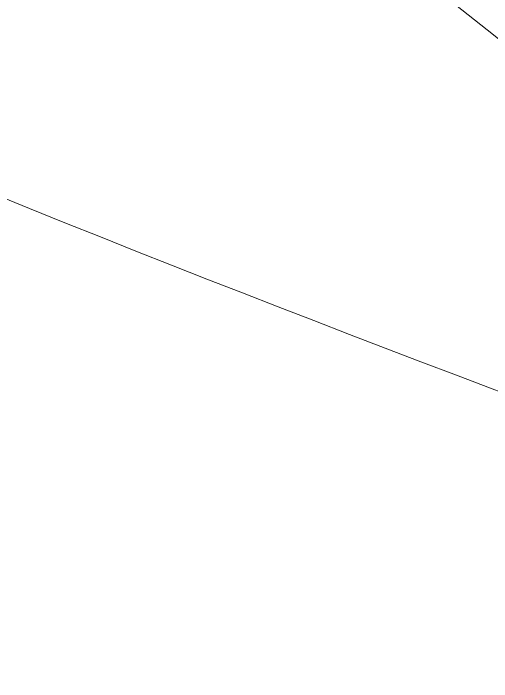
# Model space of a CAD drawing. Extents: x -703 to 2528, y -2539 to -41.
# Drawn here: x 94.974 to 97.061, y -179.386 to -176.471 of the extents above; entities that cross this region are included whole.
import ezdxf

# ---------------------------------------------------------------- set-up
doc = ezdxf.new("R2010")
doc.units = 0
doc.header["$MEASUREMENT"] = 0
doc.layers.add('Layer 1', color=7, linetype='Continuous', lineweight=0)

# ---------------------------------------------------------------- blocks, each defined once
blk = doc.blocks.new('Block_0')
at = {"layer": 'Layer 1'}
for points, knots in [([(416.635, -398.65), (412.595, -390.11), (406.465, -380.02), (398.415, -368.68), (398.415, -368.68), (285.595, -207.04), (285.595, -207.04), (285.595, -207.04), (383.105, -114.66), (383.105, -114.66), (395.685, -102.65), (402.055, -90.29), (402.055, -77.92), (402.055, -67.55), (398.215, -58.64), (390.625, -51.44), (383.065, -44.26), (373.075, -40.63), (360.935, -40.63), (351.615, -40.63), (343.995, -42.69), (338.295, -46.7401), (332.855, -50.62), (326.175, -56.69), (318.455, -64.77), (318.455, -64.77), (162.405, -227.51), (162.405, -227.51), (162.405, -227.51), (162.405, -91.87), (162.405, -91.87), (162.405, -74.83), (158.405, -61.9), (150.515, -53.44), (142.585, -44.94), (132.105, -40.63), (119.365, -40.63), (106.425, -40.63), (96.025, -45), (88.455, -53.62), (80.955, -62.16), (77.155, -75.03), (77.155, -91.87), (77.155, -91.87), (77.155, -390.07), (77.155, -390.07), (77.155, -402.83), (77.435, -412.7401), (77.975, -419.5), (78.545, -426.4901), (80.175, -432.72), (82.875, -438.1), (86.505, -444.59), (91.725, -449.82), (98.405, -453.63), (105.065, -457.44), (112.115, -459.37), (119.365, -459.37), (131.915, -459.37), (142.345, -455.06), (150.365, -446.57), (158.355, -438.11), (162.405, -425.08), (162.405, -407.85), (162.405, -407.85), (162.405, -325.81), (162.405, -325.81), (162.405, -325.81), (226.525, -264.33), (226.525, -264.33), (226.525, -264.33), (321.185, -409.95), (321.185, -409.95), (325.025, -416.54), (329.445, -423.91), (334.335, -431.88), (339.385, -440.11), (345.655, -446.81), (352.975, -451.77), (360.395, -456.81), (370.065, -459.37), (381.725, -459.37), (394.235, -459.37), (404.305, -455.87), (411.685, -448.98), (419.095, -442.05), (422.845, -433.73), (422.845, -424.27), (422.845, -415.9901), (420.755, -407.37), (416.635, -398.65)], [0, 0, 0, 0, 1, 1, 1, 2, 2, 2, 3, 3, 3, 4, 4, 4, 5, 5, 5, 6, 6, 6, 7, 7, 7, 8, 8, 8, 9, 9, 9, 10, 10, 10, 11, 11, 11, 12, 12, 12, 13, 13, 13, 14, 14, 14, 15, 15, 15, 16, 16, 16, 17, 17, 17, 18, 18, 18, 19, 19, 19, 20, 20, 20, 21, 21, 21, 22, 22, 22, 23, 23, 23, 24, 24, 24, 25, 25, 25, 26, 26, 26, 27, 27, 27, 28, 28, 28, 29, 29, 29, 30, 30, 30, 30]), ([(81.155, -140.4891), (89.9937, -142.625), (98.4307, -148.3355), (105.5574, -152.9788), (105.6761, -153.0562), (105.7936, -153.1057), (105.9113, -153.1624), (107.2425, -157.7379), (109.4158, -162.1518), (112.479, -166.0963), (124.3597, -181.3953), (141.1477, -188.4897), (158.405, -195.0021), (158.405, -195.0021), (158.405, -203.1249), (158.405, -203.1249), (153.8293, -202.7977), (149.2391, -202.6055), (144.6737, -202.5128), (132.9496, -195.9517), (120.8773, -190.1791), (110.7665, -181.156), (102.5695, -173.8409), (95.7686, -166.6915), (85.2175, -162.7399), (83.8693, -162.235), (82.5139, -161.7508), (81.155, -161.277), (81.155, -161.277), (81.155, -140.4891), (81.155, -140.4891)], [0, 0, 0, 0, 1, 1, 1, 2, 2, 2, 3, 3, 3, 4, 4, 4, 5, 5, 5, 6, 6, 6, 7, 7, 7, 8, 8, 8, 9, 9, 9, 10, 10, 10, 10]), ([(81.155, -167.0548), (88.6785, -169.8942), (94.6028, -174.3597), (100.3116, -179.2742), (100.3116, -179.2742), (100.3633, -179.3042), (100.3633, -179.3042), (93.6156, -176.9468), (87.118, -174.2396), (81.155, -169.6255), (81.155, -169.6255), (81.155, -167.0548), (81.155, -167.0548)], [0, 0, 0, 0, 1, 1, 1, 2, 2, 2, 3, 3, 3, 4, 4, 4, 4]), ([(107.1686, -187.3876), (120.038, -191.6322), (131.0732, -199.2005), (142.6177, -206.0735), (147.4337, -214.0372), (152.6513, -221.8876), (158.405, -229.1613), (158.405, -229.1613), (158.405, -234.2382), (158.405, -234.2382), (138.5239, -219.0059), (121.0521, -199.9863), (94.9829, -196.4005), (90.2679, -195.752), (85.5903, -196.0242), (81.155, -197.0329), (81.155, -197.0329), (81.155, -176.5172), (81.155, -176.5172), (89.124, -182.107), (97.8064, -184.2997), (107.1686, -187.3876)], [0, 0, 0, 0, 1, 1, 1, 2, 2, 2, 3, 3, 3, 4, 4, 4, 5, 5, 5, 6, 6, 6, 7, 7, 7, 7])]:
    blk.add_open_spline(points, degree=3, knots=knots, dxfattribs=at)

msp = doc.modelspace()

# ---------------------------------------------------------------- block references
at = {"layer": 'Layer 1'}
msp.add_blockref('Block_0', (0, 0), dxfattribs=at)

doc.saveas('drawing.dxf')
